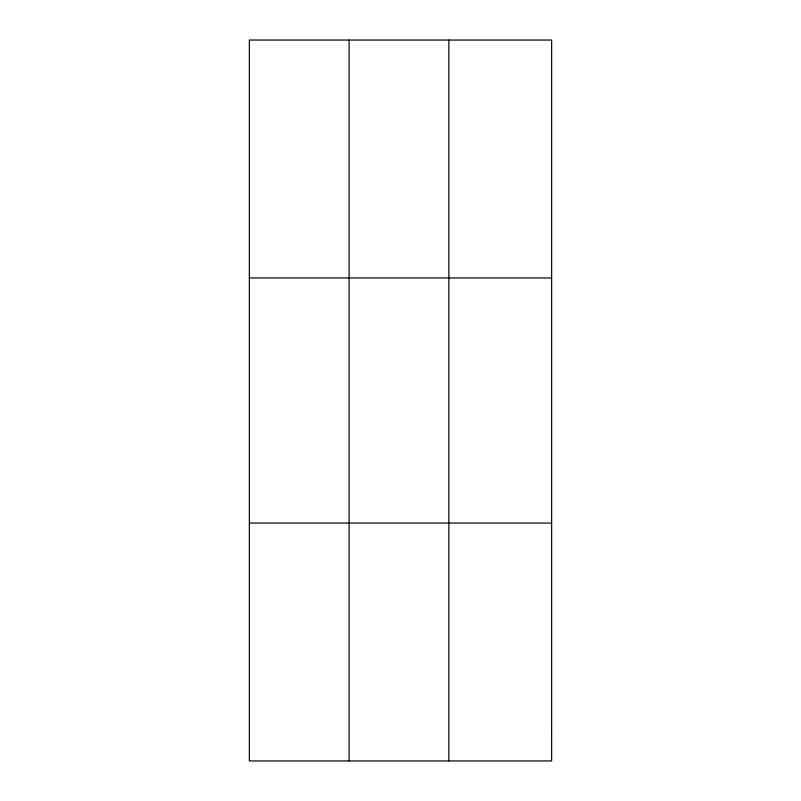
<?xml version="1.0" encoding="UTF-8"?>
<svg xmlns="http://www.w3.org/2000/svg" width="801" height="801" viewBox="0 0 801 801"><rect width="100%" height="100%" fill="white"/><g stroke="black" fill="none" stroke-linecap="round" stroke-linejoin="round"><path stroke-width="1.2" d="M349.116 760.95L349.116 40.05M448.86 760.95L448.86 40.05M249.361 277.947L551.639 277.947M249.361 523.053L551.639 523.053M551.639 734.517L551.639 760.95L249.361 760.95L249.361 40.05L551.639 40.05L551.639 734.517"/></g></svg>
